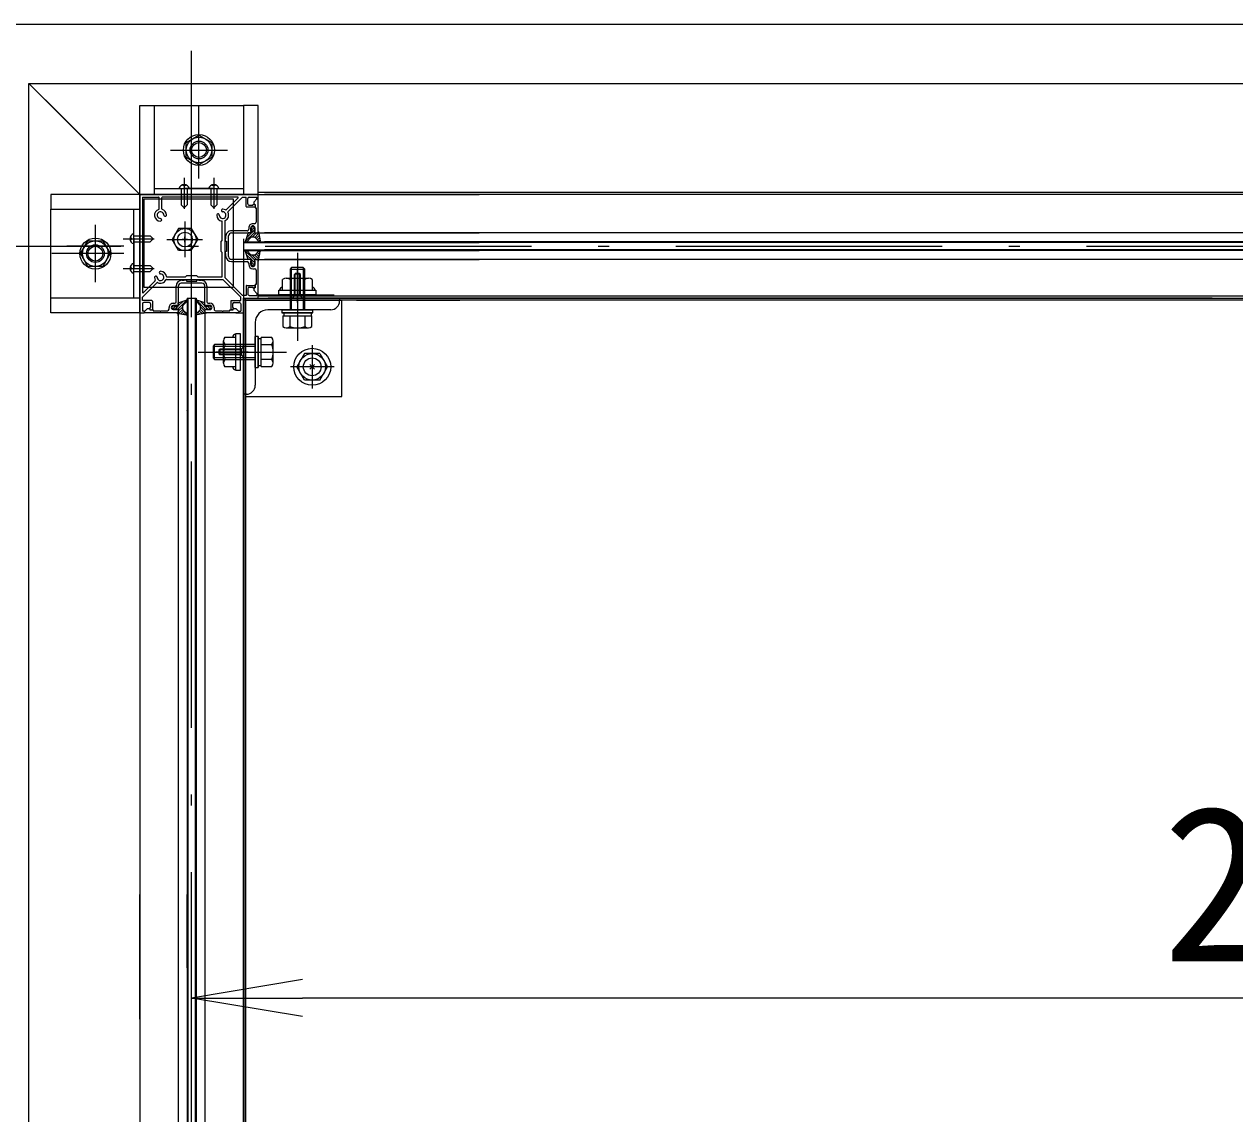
# Model space of a CAD drawing. Header units: millimetres. Extents: x -13466 to 37833, y -11727 to 34084.
# Drawn here: x 6069 to 6887, y 13552 to 14288 of the extents above; entities that cross this region are included whole.
import ezdxf

# ---------------------------------------------------------------- set-up
doc = ezdxf.new("R2010")
doc.units = ezdxf.units.MM
doc.header["$LTSCALE"] = 30
doc.header["$PDSIZE"] = 300
doc.linetypes.add('SXF_一点短鎖線', pattern=[9.25, 6, -1.5, 0.25, -1.5])
for name, color, linetype, lineweight in [('D-BMK', 2, 'SXF_一点短鎖線', 13), ('D-STR-DIM', 7, 'Continuous', 13), ('D-STR-HTXT', 7, 'Continuous', 13), ('D-STR-STR1', 2, 'Continuous', 13)]:
    doc.layers.add(name, color=color, linetype=linetype, lineweight=lineweight)
doc.styles.add('MS ゴシック', font='MS Gothic.ttf')
doc.dimstyles.new('DIM-30-F', dxfattribs={"dimscale": 30, "dimtxt": 3.5, "dimasz": 2.5, "dimexe": 0, "dimexo": 2, "dimgap": 0.8, "dimtad": 1, "dimdec": 0, "dimzin": 0, "dimdsep": 46, "dimtxsty": 'MS ゴシック', "dimblk": 'OPEN', "dimcen": 0.1, "dimaunit": 1, "dimadec": 4, "dimazin": 0, "dimtfac": 1, "dimtdec": 0, "dimtmove": 2, "dimatfit": 3, "dimldrblk": 'OPEN', "dimfxl": 1, "dimtolj": 1, "dimtzin": 0, "dimlwd": -1, "dimlwe": -1, "dimarcsym": 2})

# ---------------------------------------------------------------- blocks, each defined once
blk = doc.blocks.new('_Open')
at = {"color": 0, "linetype": 'ByBlock', "lineweight": -2}
for p, q in [((-1, 0.167), (0, 0)), ((-1, -0.167), (0, 0)), ((0, 0), (-1, 0))]:
    blk.add_line(p, q, dxfattribs=at)
blk = doc.blocks.new('*D14')
at = {"layer": 'D-STR-DIM', "color": 0, "transparency": 16777216}
for p, q in [((6182.31, 13612.01), (6182.31, 13630.01)), ((8157.31, 13630.01), (6257.31, 13630.01)), ((8232.31, 13612.01), (8232.31, 13630.01))]:
    blk.add_line(p, q, dxfattribs=at)
at = {"layer": 'Defpoints', "color": 0, "transparency": 16777216}
for p in [(6182.31, 13630.01), (6182.31, 13552.01), (8232.31, 13552.01)]:
    blk.add_point(p, dxfattribs=at)
at = {"layer": 'D-STR-DIM', "color": 0, "transparency": 16777216, "xscale": 75, "yscale": 75, "zscale": 75, "rotation": 180}
blk.add_blockref('_Open', (6182.31, 13630.01), dxfattribs=at)
at = {"layer": 'D-STR-DIM', "color": 0, "transparency": 16777216, "xscale": 75, "yscale": 75, "zscale": 75}
blk.add_blockref('_Open', (8232.31, 13630.01), dxfattribs=at)
at = {"layer": 'D-STR-DIM', "color": 0, "transparency": 16777216, "insert": (6981.06, 13706.51), "char_height": 105, "width": 40893.876, "attachment_point": 5, "style": 'MS ゴシック'}
blk.add_mtext('\\A1;2050', dxfattribs=at)
blk = doc.blocks.new('*D15')
at = {"layer": 'D-STR-DIM', "color": 0, "transparency": 16777216}
for p, q in [((8232.31, 13612.01), (8232.31, 13630.01)), ((10207.31, 13630.01), (8307.31, 13630.01)), ((10282.31, 13612.01), (10282.31, 13630.01))]:
    blk.add_line(p, q, dxfattribs=at)
at = {"layer": 'Defpoints', "color": 0, "transparency": 16777216}
for p in [(8232.31, 13630.01), (8232.31, 13552.01), (10282.31, 13552.01)]:
    blk.add_point(p, dxfattribs=at)
at = {"layer": 'D-STR-DIM', "color": 0, "transparency": 16777216, "xscale": 75, "yscale": 75, "zscale": 75, "rotation": 180}
blk.add_blockref('_Open', (8232.31, 13630.01), dxfattribs=at)
at = {"layer": 'D-STR-DIM', "color": 0, "transparency": 16777216, "xscale": 75, "yscale": 75, "zscale": 75}
blk.add_blockref('_Open', (10282.31, 13630.01), dxfattribs=at)
at = {"layer": 'D-STR-DIM', "color": 0, "transparency": 16777216, "insert": (9257.31, 13706.51), "char_height": 105, "width": 40893.876, "attachment_point": 5, "style": 'MS ゴシック'}
blk.add_mtext('\\A1;2050', dxfattribs=at)
blk = doc.blocks.new('*D20')
at = {"layer": 'D-STR-DIM', "color": 0, "transparency": 16777216}
for p, q in [((8743.3, 12827.45), (8769.9, 12881.24)), ((8837.13, 12848), (9599.08, 12471.25)), ((9692.9, 12491.8), (9666.31, 12438.01))]:
    blk.add_line(p, q, dxfattribs=at)
at = {"layer": 'Defpoints', "color": 0, "transparency": 16777216}
for p in [(8769.9, 12881.24), (9666.31, 12438.01), (9666.31, 12438.01)]:
    blk.add_point(p, dxfattribs=at)
at = {"layer": 'D-STR-DIM', "color": 0, "transparency": 16777216, "xscale": 75, "yscale": 75, "zscale": 75}
for p, rotation in [((8769.9, 12881.24), 153.6900675261025), ((9666.31, 12438.01), 333.6900675261025)]:
    blk.add_blockref('_Open', p, dxfattribs=dict(at, rotation=rotation))
at = {"layer": 'D-STR-DIM', "color": 0, "transparency": 16777216, "insert": (9252.01, 12728.2), "char_height": 105, "width": 46998.7126, "attachment_point": 5, "rotation": 333.69007, "style": 'MS ゴシック'}
blk.add_mtext('\\A1;R1000', dxfattribs=at)
blk = doc.blocks.new('*D44')
at = {"layer": 'D-STR-DIM', "color": 0, "transparency": 16777216}
for p, q in [((5908.26, 5273.45), (6336.04, 5273.45)), ((6336.04, 4698.45), (6336.04, 5198.45)), ((5908.26, 4623.45), (6336.04, 4623.45))]:
    blk.add_line(p, q, dxfattribs=at)
at = {"layer": 'Defpoints', "color": 0, "transparency": 16777216}
for p in [(5848.26, 5273.45), (6336.04, 5273.45), (5848.26, 4623.45)]:
    blk.add_point(p, dxfattribs=at)
at = {"layer": 'D-STR-DIM', "color": 0, "transparency": 16777216, "xscale": 75, "yscale": 75, "zscale": 75}
for p, rotation in [((6336.04, 5273.45), 90), ((6336.04, 4623.45), 270)]:
    blk.add_blockref('_Open', p, dxfattribs=dict(at, rotation=rotation))
at = {"layer": 'D-STR-DIM', "color": 0, "transparency": 16777216, "insert": (6259.54, 4948.45), "char_height": 105, "width": 22788, "attachment_point": 5, "rotation": 90, "style": 'MS ゴシック'}
blk.add_mtext('\\A1;65', dxfattribs=at)

msp = doc.modelspace()

# ---------------------------------------------------------------- linework, layer by layer
at = {"layer": 'D-BMK', "linetype": 'SXF_一点短鎖線', "lineweight": 9}
msp.add_line((6182.306, 10482.586), (6182.306, 14994.638), dxfattribs=at)
at = {"layer": 'D-BMK', "linetype": 'SXF_一点短鎖線'}
msp.add_line((5399.481, 14138.012), (10988.159, 14138.012), dxfattribs=at)
at = {"layer": 'D-STR-HTXT', "linetype": 'Continuous'}
msp.add_lwpolyline([(6032.306, 14288.012), (10432.306, 14288.012), (10432.306, 11488.012), (6032.306, 11488.012), (6032.306, 14288.012)], dxfattribs=at)
at = {"layer": 'D-STR-STR1', "linetype": 'Continuous'}
for p, q in [((6072.306, 14248.013), (6147.394, 14172.925)), ((6072.308, 11528.012), (6072.307, 14248.012)), ((6072.307, 14248.012), (10392.307, 14248.012)), ((6083.506, 14236.812), (6147.306, 14173.013)), ((6182.306, 14183.674), (6182.306, 14222.351)), ((6227.007, 14174.511), (10262.306, 14174.511)), ((6147.306, 14172.713), (6147.307, 14093.312)), ((6227.006, 14173.013), (6147.606, 14173.012)), ((6149.106, 14171.213), (6149.107, 14106.81)), ((6149.106, 14171.213), (6160.006, 14171.213)), ((6150.307, 14110.013), (6150.306, 14170.013)), ((6150.306, 14170.013), (6210.306, 14170.013)), ((6160.306, 14163.164), (6160.306, 14170.912)), ((6162.306, 14173.013), (6202.306, 14173.013)), ((6162.306, 14163.164), (6162.306, 14170.913)), ((6213.509, 14171.213), (6162.606, 14171.213)), ((6205.627, 14162.606), (6213.721, 14170.701)), ((6206.899, 14161.333), (6216.779, 14171.213)), ((6210.306, 14170.013), (6210.307, 14110.013)), ((6216.779, 14171.213), (6219.106, 14171.213)), ((6219.106, 14164.813), (6219.106, 14171.213)), ((6220.306, 14166.713), (6220.306, 14170.213)), ((6221.306, 14171.213), (6226.306, 14171.213)), ((6223.706, 14166.213), (6224.906, 14166.213)), ((6223.706, 14166.213), (6223.706, 14165.713)), ((6226.506, 14169.913), (6224.406, 14167.813)), ((6224.406, 14167.813), (6224.406, 14166.213)), ((6224.406, 14166.213), (6225.306, 14166.213)), ((6225.206, 14165.913), (6225.206, 14164.813)), ((6225.306, 14166.213), (6225.306, 14163.913)), ((6226.306, 14170.013), (6226.306, 14171.213)), ((6226.306, 14170.013), (6227.306, 14170.013)), ((6227.306, 14169.913), (6226.506, 14169.913)), ((6227.006, 14173.013), (6376.499, 14173.013)), ((6227.306, 14170.013), (6227.306, 14172.713)), ((6227.306, 14147.813), (6227.306, 14169.913)), ((6959.342, 14173.012), (6231.578, 14173.012)), ((6363.618, 14173.013), (6363.62, 14173.013)), ((6363.618, 14173.013), (6363.62, 14173.013)), ((6370.485, 14173.013), (6370.493, 14173.013)), ((6147.307, 14118.012), (6147.306, 14158.012)), ((6200.391, 14159.794), (6200.391, 14159.794)), ((6202.525, 14161.929), (6202.525, 14161.929)), ((6219.406, 14164.513), (6224.906, 14164.513)), ((6221.306, 14165.713), (6223.706, 14165.713)), ((6225.306, 14163.913), (6225.906, 14163.913)), ((6225.906, 14163.913), (6225.906, 14159.471)), ((6225.906, 14158.555), (6225.906, 14154.213)), ((6173.482, 14150.003), (6169.157, 14142.513)), ((6182.131, 14150.003), (6173.482, 14150.003)), ((6177.806, 14154.794), (6177.807, 14130.603)), ((6182.131, 14150.003), (6186.456, 14142.513)), ((6203.006, 14142.213), (6203.006, 14154.704)), ((6204.806, 14155.053), (6204.807, 14116.786)), ((6220.906, 14150.413), (6220.906, 14149.413)), ((6222.306, 14148.013), (6222.306, 14150.413)), ((6222.451, 14149.192), (6222.992, 14150.812)), ((6222.992, 14149.696), (6222.451, 14149.192)), ((6224.75, 14150.821), (6222.992, 14149.063)), ((6222.992, 14149.696), (6222.992, 14147.013)), ((6224.906, 14153.213), (6223.706, 14153.213)), ((6224.756, 14147.013), (6224.756, 14150.812)), ((6225.106, 14150.413), (6225.106, 14148.013)), ((6147.306, 14143.012), (6147.306, 11633.013)), ((6165.525, 14142.513), (6189.716, 14142.513)), ((6173.482, 14135.022), (6169.157, 14142.513)), ((6179.574, 14142.513), (6176.039, 14142.513)), ((6177.806, 14140.745), (6177.806, 14144.28)), ((6182.131, 14135.022), (6186.456, 14142.513)), ((6203.006, 14142.213), (6202.306, 14141.513)), ((6202.306, 14134.513), (6202.306, 14141.513)), ((6205.306, 14143.013), (6205.006, 14143.013)), ((6205.006, 14143.013), (6205.006, 14141.513)), ((6205.006, 14141.513), (6205.906, 14141.513)), ((6205.306, 14144.413), (6205.306, 14143.013)), ((6205.906, 14141.513), (6205.906, 14134.513)), ((6207.306, 14138.471), (6207.306, 14145.013)), ((6219.906, 14148.413), (6209.306, 14148.413)), ((6209.306, 14147.013), (6221.706, 14147.013)), ((6217.306, 14143.012), (6217.306, 11633.013)), ((6220.511, 14147.013), (6218.77, 14141.668)), ((6224.756, 14147.292), (6218.784, 14141.32)), ((6222.709, 14147.013), (6219.449, 14143.752)), ((6219.557, 14141.013), (6222.286, 14143.859)), ((6220.942, 14147.013), (6220.302, 14146.374)), ((6222.992, 14147.013), (6220.511, 14147.013)), ((6222.506, 14148.013), (6222.306, 14148.013)), ((6222.506, 14147.813), (6222.506, 14148.013)), ((6224.866, 14144.013), (6222.647, 14144.013)), ((6224.756, 14149.06), (6222.992, 14147.295)), ((6226.245, 14147.013), (6223.245, 14144.013)), ((6224.756, 14147.013), (6227.306, 14147.013)), ((6225.106, 14148.013), (6224.906, 14148.013)), ((6224.906, 14148.013), (6224.906, 14147.813)), ((6227.306, 14146.306), (6224.996, 14143.996)), ((6227.957, 14141.013), (6225.227, 14143.859)), ((6225.706, 14147.013), (6226.506, 14147.013)), ((6227.306, 14144.539), (6225.912, 14143.144)), ((6226.506, 14147.013), (6376.499, 14147.013)), ((6227.306, 14142.771), (6226.778, 14142.242)), ((6227.306, 14148.013), (6227.306, 14147.013)), ((6227.417, 14148.013), (6227.306, 14148.013)), ((6227.806, 14146.806), (6227.306, 14146.306)), ((6228.08, 14145.313), (6227.306, 14144.539)), ((6228.355, 14143.82), (6227.306, 14142.771)), ((6227.614, 14147.849), (6228.752, 14141.663)), ((6228.63, 14142.327), (6227.643, 14141.34)), ((6937.03, 14147.012), (6231.578, 14147.012)), ((6136.645, 14138.012), (6097.968, 14138.012)), ((6182.131, 14135.022), (6173.482, 14135.022)), ((6203.006, 14133.813), (6202.306, 14134.513)), ((6203.007, 14117.313), (6203.006, 14133.813)), ((6205.906, 14134.513), (6205.006, 14134.513)), ((6205.006, 14134.513), (6205.006, 14133.013)), ((6207.306, 14131.013), (6207.306, 14137.554)), ((6217.307, 14141.013), (6376.499, 14141.013)), ((6217.307, 14141.013), (6217.307, 14135.013)), ((6217.307, 14140.513), (6376.499, 14140.513)), ((6217.307, 14135.513), (6376.499, 14135.513)), ((6217.307, 14135.013), (6376.499, 14135.013)), ((6969.806, 14135.012), (6217.307, 14135.012)), ((6969.806, 14135.012), (6217.307, 14135.012)), ((6220.511, 14129.013), (6218.77, 14134.358)), ((6224.757, 14128.734), (6218.784, 14134.706)), ((6219.245, 14141.013), (6219.557, 14141.013)), ((6219.245, 14135.013), (6219.557, 14135.013)), ((6219.557, 14135.013), (6222.286, 14132.167)), ((6227.957, 14135.013), (6225.227, 14132.167)), ((6227.307, 14133.255), (6226.778, 14133.784)), ((6228.355, 14132.206), (6227.307, 14133.255)), ((6227.614, 14128.177), (6228.752, 14134.363)), ((6228.63, 14133.699), (6227.643, 14134.686)), ((6228.275, 14141.013), (6227.957, 14141.013)), ((6228.275, 14135.013), (6227.957, 14135.013)), ((6939.469, 14141.012), (6231.578, 14141.012)), ((6939.469, 14140.512), (6231.578, 14140.512)), ((6939.469, 14135.512), (6231.578, 14135.512)), ((6598.715, 14135.012), (6231.578, 14135.012)), ((6205.006, 14133.013), (6205.306, 14133.013)), ((6205.306, 14133.013), (6205.306, 14131.613)), ((6221.706, 14129.013), (6209.306, 14129.013)), ((6209.306, 14127.613), (6219.907, 14127.613)), ((6222.71, 14129.013), (6219.449, 14132.274)), ((6220.942, 14129.013), (6220.303, 14129.652)), ((6222.992, 14129.013), (6220.511, 14129.013)), ((6220.907, 14126.613), (6220.907, 14125.613)), ((6222.307, 14125.613), (6222.307, 14128.013)), ((6222.307, 14128.013), (6222.507, 14128.013)), ((6222.992, 14126.329), (6222.451, 14126.834)), ((6222.451, 14126.834), (6222.992, 14125.213)), ((6222.507, 14128.013), (6222.507, 14128.213)), ((6224.866, 14132.013), (6222.647, 14132.013)), ((6222.992, 14126.329), (6222.992, 14129.013)), ((6224.757, 14126.966), (6222.992, 14128.731)), ((6224.75, 14125.205), (6222.992, 14126.963)), ((6226.245, 14129.013), (6223.245, 14132.013)), ((6224.757, 14129.013), (6224.757, 14125.213)), ((6224.757, 14129.013), (6227.307, 14129.013)), ((6224.907, 14128.213), (6224.907, 14128.013)), ((6224.907, 14128.013), (6225.107, 14128.013)), ((6227.307, 14129.719), (6224.996, 14132.03)), ((6225.107, 14128.013), (6225.107, 14125.613)), ((6226.506, 14129.013), (6225.706, 14129.013)), ((6227.307, 14131.487), (6225.912, 14132.881)), ((6226.507, 14129.013), (6376.499, 14129.013)), ((6228.08, 14130.713), (6227.307, 14131.487)), ((6227.806, 14129.22), (6227.307, 14129.719)), ((6227.307, 14128.013), (6227.307, 14129.013)), ((6227.307, 14106.113), (6227.306, 14128.213)), ((6227.417, 14128.013), (6227.307, 14128.013)), ((6935.212, 14129.012), (6231.578, 14129.012)), ((6165.615, 14117.313), (6178.107, 14117.313)), ((6178.807, 14118.013), (6178.107, 14117.313)), ((6185.807, 14118.013), (6178.807, 14118.013)), ((6185.807, 14118.013), (6186.507, 14117.313)), ((6186.507, 14117.313), (6203.007, 14117.313)), ((6204.807, 14116.786), (6216.779, 14104.813)), ((6223.707, 14122.813), (6224.907, 14122.813)), ((6225.907, 14121.813), (6225.907, 14117.471)), ((6158.986, 14113.42), (6149.107, 14103.54)), ((6157.714, 14114.692), (6149.619, 14106.598)), ((6210.307, 14110.013), (6150.307, 14110.013)), ((6165.267, 14115.513), (6203.534, 14115.513)), ((6171.907, 14100.413), (6171.907, 14111.013)), ((6173.307, 14111.013), (6173.307, 14098.613)), ((6181.848, 14113.013), (6175.307, 14113.013)), ((6175.907, 14115.013), (6177.307, 14115.013)), ((6177.307, 14115.013), (6177.307, 14115.313)), ((6177.307, 14115.313), (6178.807, 14115.313)), ((6178.807, 14115.313), (6178.807, 14114.413)), ((6178.807, 14114.413), (6185.807, 14114.413)), ((6189.307, 14113.013), (6182.765, 14113.013)), ((6185.807, 14114.413), (6185.807, 14115.313)), ((6185.807, 14115.313), (6187.307, 14115.313)), ((6187.307, 14115.313), (6187.307, 14115.013)), ((6187.307, 14115.013), (6188.707, 14115.013)), ((6191.307, 14098.613), (6191.307, 14111.013)), ((6192.707, 14111.013), (6192.707, 14100.413)), ((6203.534, 14115.513), (6215.507, 14103.54)), ((6219.107, 14111.213), (6219.107, 14104.813)), ((6219.407, 14111.513), (6224.907, 14111.513)), ((6220.307, 14109.313), (6220.307, 14105.813)), ((6221.307, 14110.313), (6223.707, 14110.313)), ((6223.707, 14109.813), (6223.707, 14110.313)), ((6223.707, 14109.813), (6224.907, 14109.813)), ((6225.307, 14109.813), (6224.407, 14109.813)), ((6224.407, 14109.813), (6224.407, 14108.213)), ((6225.207, 14110.113), (6225.207, 14111.213)), ((6225.907, 14112.113), (6225.307, 14112.113)), ((6225.307, 14112.113), (6225.307, 14109.813)), ((6225.907, 14116.555), (6225.907, 14112.113)), ((6147.307, 14103.012), (6147.307, 14093.012)), ((6149.107, 14101.213), (6149.107, 14103.54)), ((6149.107, 14101.213), (6149.107, 14103.54)), ((6155.507, 14101.213), (6149.107, 14101.213)), ((6155.807, 14100.913), (6155.807, 14095.413)), ((6173.027, 14095.563), (6179, 14101.535)), ((6173.307, 14099.808), (6178.652, 14101.549)), ((6173.307, 14097.61), (6176.567, 14100.87)), ((6179.307, 14100.763), (6176.461, 14098.033)), ((6179.307, 14103.013), (6185.307, 14103.013)), ((6179.307, 14103.013), (6179.307, 13660.512)), ((6179.307, 14101.074), (6179.307, 14100.763)), ((6179.807, 14103.013), (6179.807, 13660.512)), ((6184.806, 14103.013), (6184.806, 13383.027)), ((6185.306, 14103.013), (6185.306, 13383.027)), ((6185.306, 14101.074), (6185.306, 14100.763)), ((6185.307, 14101.074), (6185.307, 14100.763)), ((6185.307, 14100.763), (6188.153, 14098.033)), ((6191.586, 14095.563), (6185.613, 14101.535)), ((6191.307, 14099.808), (6185.961, 14101.549)), ((6191.307, 14097.61), (6188.046, 14100.871)), ((6208.807, 14100.913), (6208.807, 14095.413)), ((6209.107, 14101.213), (6215.507, 14101.213)), ((6215.507, 14101.213), (6215.507, 14103.54)), ((6219.107, 14104.813), (6216.779, 14104.813)), ((6217.307, 14103.013), (6376.499, 14103.013)), ((6217.307, 14103.013), (6227.007, 14103.013)), ((6217.307, 14103.013), (6217.307, 14093.313)), ((6218.807, 14101.513), (6217.307, 14101.513)), ((6376.499, 14101.513), (6218.807, 14101.513)), ((6218.807, 14036.513), (6218.807, 14101.513)), ((6218.807, 14101.513), (6283.807, 14101.513)), ((6268.807, 14101.513), (6218.807, 14101.513)), ((6218.807, 14101.513), (6218.807, 14051.513)), ((6221.307, 14104.813), (6226.307, 14104.813)), ((6224.407, 14108.213), (6226.507, 14106.113)), ((6226.307, 14106.013), (6226.307, 14104.813)), ((6226.307, 14106.013), (6227.307, 14106.013)), ((6226.507, 14106.113), (6227.307, 14106.113)), ((6227.007, 14104.511), (10237.306, 14104.511)), ((6227.007, 14103.013), (6376.499, 14103.013)), ((6227.307, 14103.313), (6227.307, 14106.013)), ((6227.307, 14105.213), (6278.66, 14105.213)), ((6871.805, 14103.012), (6234.052, 14103.012)), ((6234.052, 14103.012), (6920.816, 14103.012)), ((6963.573, 14101.512), (6234.052, 14101.512)), ((6241.307, 14105.213), (6266.307, 14105.213)), ((6250.307, 14103.013), (6257.307, 14103.013)), ((6283.808, 14103.011), (10245.806, 14102.996)), ((6293.807, 14101.513), (6363.62, 14101.513)), ((6293.807, 14101.513), (6363.62, 14101.513)), ((6293.807, 14101.513), (6328.713, 14101.513)), ((6363.599, 14103.013), (6363.62, 14103.013)), ((6363.609, 14103.013), (6363.62, 14103.013)), ((6147.307, 14093.312), (6147.307, 13660.512)), ((6147.607, 14093.012), (6150.307, 14093.012)), ((6149.107, 14099.012), (6149.107, 14094.012)), ((6150.307, 14094.012), (6149.107, 14094.012)), ((6153.607, 14100.013), (6150.107, 14100.012)), ((6150.307, 14094.012), (6150.307, 14093.012)), ((6150.407, 14093.813), (6152.507, 14095.913)), ((6150.407, 14093.012), (6150.407, 14093.813)), ((6172.507, 14093.013), (6150.407, 14093.012)), ((6152.507, 14095.913), (6154.107, 14095.913)), ((6154.107, 14096.613), (6154.107, 14095.413)), ((6154.107, 14096.613), (6154.607, 14096.613)), ((6154.107, 14095.913), (6154.107, 14095.013)), ((6154.107, 14095.013), (6156.407, 14095.013)), ((6154.407, 14095.113), (6155.507, 14095.113)), ((6154.607, 14099.013), (6154.607, 14096.613)), ((6156.407, 14095.013), (6156.407, 14094.413)), ((6156.407, 14094.413), (6160.848, 14094.413)), ((6161.765, 14094.413), (6166.107, 14094.413)), ((6167.107, 14095.413), (6167.107, 14096.613)), ((6169.499, 14095.569), (6171.257, 14097.327)), ((6171.128, 14097.868), (6169.507, 14097.327)), ((6173.307, 14095.563), (6169.507, 14095.563)), ((6169.907, 14099.413), (6170.907, 14099.413)), ((6172.307, 14098.013), (6169.907, 14098.013)), ((6169.907, 14095.213), (6172.307, 14095.213)), ((6170.623, 14097.327), (6171.128, 14097.868)), ((6170.623, 14097.327), (6173.307, 14097.327)), ((6171.26, 14095.563), (6173.024, 14097.327)), ((6172.307, 14097.813), (6172.307, 14098.013)), ((6172.507, 14097.813), (6172.307, 14097.813)), ((6172.307, 14095.213), (6172.307, 14095.413)), ((6172.307, 14095.413), (6172.507, 14095.413)), ((6172.307, 14093.013), (6173.307, 14093.013)), ((6172.307, 14092.902), (6172.307, 14093.013)), ((6172.47, 14092.706), (6178.657, 14091.567)), ((6173.306, 14093.013), (6173.306, 14090.463)), ((6173.307, 14099.377), (6173.946, 14100.017)), ((6173.307, 14097.327), (6173.307, 14099.808)), ((6173.307, 14094.074), (6176.307, 14097.074)), ((6173.307, 14095.563), (6173.307, 14093.013)), ((6173.307, 14094.613), (6173.307, 14093.813)), ((6173.514, 14092.513), (6174.013, 14093.013)), ((6174.013, 14093.013), (6176.324, 14095.323)), ((6175.007, 14092.239), (6175.781, 14093.013)), ((6175.781, 14093.013), (6177.175, 14094.407)), ((6176.307, 14095.453), (6176.307, 14097.672)), ((6179.307, 14092.363), (6176.461, 14095.092)), ((6176.5, 14091.964), (6177.548, 14093.013)), ((6177.548, 14093.013), (6178.077, 14093.542)), ((6177.993, 14091.689), (6178.98, 14092.676)), ((6179.307, 14092.044), (6179.307, 14092.363)), ((6185.307, 14092.363), (6188.153, 14095.092)), ((6185.307, 14092.044), (6185.307, 14092.363)), ((6186.62, 14091.689), (6185.634, 14092.676)), ((6192.143, 14092.706), (6185.957, 14091.567)), ((6187.065, 14093.013), (6186.536, 14093.542)), ((6188.113, 14091.964), (6187.065, 14093.013)), ((6188.833, 14093.013), (6187.438, 14094.407)), ((6190.6, 14093.013), (6188.29, 14095.323)), ((6188.307, 14095.453), (6188.307, 14097.672)), ((6191.307, 14094.074), (6188.307, 14097.074)), ((6189.606, 14092.239), (6188.833, 14093.013)), ((6191.099, 14092.514), (6190.6, 14093.013)), ((6191.307, 14099.377), (6190.667, 14100.017)), ((6191.306, 14093.013), (6191.306, 14090.463)), ((6191.307, 14097.327), (6191.307, 14099.808)), ((6193.99, 14097.327), (6191.307, 14097.327)), ((6191.307, 14095.563), (6195.106, 14095.563)), ((6191.307, 14095.563), (6191.307, 14093.013)), ((6191.307, 14093.813), (6191.307, 14094.613)), ((6192.307, 14093.013), (6191.307, 14093.013)), ((6193.354, 14095.563), (6191.589, 14097.327)), ((6192.307, 14097.813), (6192.107, 14097.813)), ((6192.107, 14095.413), (6192.307, 14095.413)), ((6214.207, 14093.013), (6192.107, 14093.013)), ((6194.707, 14098.013), (6192.307, 14098.013)), ((6192.307, 14098.013), (6192.307, 14097.813)), ((6192.307, 14095.413), (6192.307, 14095.213)), ((6192.307, 14095.213), (6194.707, 14095.213)), ((6195.115, 14095.569), (6193.357, 14097.327)), ((6193.99, 14097.327), (6193.485, 14097.868)), ((6193.485, 14097.868), (6195.106, 14097.327)), ((6193.707, 14099.413), (6194.707, 14099.413)), ((6197.507, 14096.613), (6197.507, 14095.413)), ((6198.507, 14094.413), (6202.848, 14094.413)), ((6203.765, 14094.413), (6208.207, 14094.413)), ((6208.207, 14094.413), (6208.207, 14095.013)), ((6208.207, 14095.013), (6210.507, 14095.013)), ((6210.207, 14095.113), (6209.107, 14095.113)), ((6210.007, 14099.013), (6210.007, 14096.613)), ((6210.507, 14096.613), (6210.007, 14096.613)), ((6210.507, 14096.613), (6210.507, 14095.413)), ((6210.507, 14095.013), (6210.507, 14095.913)), ((6210.507, 14095.913), (6212.107, 14095.913)), ((6211.007, 14100.013), (6214.507, 14100.013)), ((6212.107, 14095.913), (6214.207, 14093.813)), ((6212.107, 14093.013), (6215.107, 14093.013)), ((6214.207, 14093.813), (6214.207, 14093.013)), ((6214.307, 14094.013), (6215.507, 14094.013)), ((6214.307, 14094.013), (6214.307, 14093.013)), ((6214.307, 14093.013), (6217.007, 14093.013)), ((6215.507, 14099.013), (6215.507, 14094.013)), ((6173.306, 14091.263), (6173.306, 14092.063)), ((6173.306, 14091.263), (6173.306, 14092.063)), ((6173.306, 14091.263), (6173.306, 13383.027)), ((6191.306, 14092.063), (6191.306, 14091.263)), ((6191.306, 14092.063), (6191.306, 14091.263)), ((6191.306, 14091.263), (6191.306, 13383.027)), ((6218.808, 11689.512), (6218.808, 14088.011)), ((6217.307, 14063.013), (6217.307, 14070.013)), ((6179.306, 14037.751), (6179.306, 13383.027)), ((6179.306, 14035.812), (6179.306, 14035.501)), ((6179.806, 14037.751), (6179.806, 13383.027)), ((6217.306, 13361.454), (6217.306, 14038.012)), ((6218.807, 14036.698), (6218.807, 13374.378)), ((6218.807, 14036.698), (6218.807, 13374.378)), ((6179.306, 14026.782), (6179.306, 14027.101)), ((6218.807, 14026.513), (6218.807, 13991.606)), ((6147.306, 13660.212), (6147.306, 13699.983)), ((6179.306, 13650.512), (6179.306, 13699.983)), ((6179.806, 13650.512), (6179.806, 13699.983)), ((6217.306, 13705.231), (6217.306, 13705.245)), ((6217.306, 13692.537), (6217.306, 13692.561)), ((6217.306, 13692.537), (6217.306, 13692.561)), ((6147.306, 13681.422), (6147.306, 13681.381)), ((6147.306, 13660.212), (6147.306, 13661.023)), ((6147.306, 13615.812), (6147.306, 13660.212)), ((6179.306, 13661.481), (6179.306, 13661.162)), ((6147.306, 13618.012), (6147.306, 13658.012)), ((6179.306, 13652.451), (6179.306, 13652.762)), ((6147.306, 13615.812), (6147.306, 13383.027)), ((6147.306, 13594.602), (6147.306, 13594.643))]:
    msp.add_line(p, q, dxfattribs=at)
at = {"layer": 'D-STR-STR1', "linetype": 'Continuous', "lineweight": 9}
for p, q in [((6147.306, 14173.012), (6147.306, 14233.012)), ((6147.306, 14233.012), (6157.306, 14233.012)), ((6157.306, 14173.012), (6157.306, 14233.012)), ((6157.306, 14233.012), (6217.306, 14233.012)), ((6187.306, 14183.674), (6187.306, 14232.351)), ((6217.306, 14233.012), (6217.306, 14173.012)), ((6227.306, 14233.012), (6217.306, 14233.012)), ((6227.306, 14173.012), (6227.306, 14233.012)), ((6178.646, 14208.012), (6187.306, 14213.012)), ((6178.646, 14198.012), (6178.646, 14208.012)), ((6187.306, 14213.012), (6195.966, 14208.012)), ((6195.966, 14208.012), (6195.966, 14198.012)), ((6167.968, 14203.012), (6206.645, 14203.012)), ((6171.334, 14203.012), (6202.363, 14203.012)), ((6187.306, 14193.012), (6178.646, 14198.012)), ((6195.966, 14198.012), (6187.306, 14193.012)), ((6177.306, 14184.121), (6177.306, 14163.333)), ((6197.306, 14184.121), (6197.306, 14163.333)), ((6157.306, 14177.012), (6217.306, 14177.012)), ((6173.806, 14177.012), (6180.806, 14177.012)), ((6174.306, 14177.012), (6180.306, 14177.012)), ((6175.306, 14177.012), (6175.306, 14166.012)), ((6197.806, 14177.012), (6176.806, 14177.012)), ((6179.306, 14177.012), (6179.306, 14166.012)), ((6193.806, 14177.012), (6200.806, 14177.012)), ((6194.306, 14177.012), (6200.306, 14177.012)), ((6195.306, 14177.012), (6195.306, 14166.012)), ((6199.306, 14177.012), (6199.306, 14166.012)), ((6147.306, 14173.012), (6087.306, 14173.012)), ((6087.306, 14173.012), (6087.306, 14163.012)), ((6157.306, 14173.012), (6147.306, 14173.012)), ((6147.306, 14093.312), (6147.306, 14172.712)), ((6147.606, 14173.012), (6227.006, 14173.012)), ((6217.306, 14173.012), (6157.306, 14173.012)), ((6177.306, 14164.012), (6175.306, 14166.012)), ((6177.306, 14164.012), (6179.306, 14166.012)), ((6197.306, 14164.012), (6195.306, 14166.012)), ((6197.306, 14164.012), (6199.306, 14166.012)), ((6217.306, 14173.012), (6227.306, 14173.012)), ((6087.306, 14163.012), (6147.306, 14163.012)), ((6087.306, 14103.012), (6087.306, 14163.012)), ((6143.306, 14103.012), (6143.306, 14163.012)), ((6147.306, 14158.012), (6147.306, 14118.012)), ((6117.306, 14113.674), (6117.306, 14152.351)), ((6107.306, 14133.012), (6112.306, 14141.673)), ((6112.306, 14141.673), (6122.306, 14141.673)), ((6117.306, 14117.041), (6117.306, 14148.07)), ((6122.306, 14141.673), (6127.306, 14133.012)), ((6136.198, 14143.012), (6156.985, 14143.012)), ((6143.306, 14139.512), (6143.306, 14146.512)), ((6143.306, 14140.012), (6143.306, 14146.012)), ((6143.306, 14145.012), (6154.306, 14145.012)), ((6143.306, 14143.512), (6143.306, 14122.512)), ((6156.306, 14143.012), (6154.306, 14145.012)), ((6156.306, 14143.012), (6154.306, 14141.012)), ((6136.645, 14138.012), (6097.968, 14138.012)), ((6143.306, 14141.012), (6154.306, 14141.012)), ((6253.807, 14133.512), (6253.807, 14073.987)), ((6136.645, 14133.012), (6087.968, 14133.012)), ((6112.306, 14124.352), (6107.306, 14133.012)), ((6127.306, 14133.012), (6122.306, 14124.352)), ((6143.306, 14119.512), (6143.306, 14126.512)), ((6143.306, 14120.012), (6143.306, 14126.012)), ((6143.306, 14125.012), (6154.306, 14125.012)), ((6156.306, 14123.012), (6154.306, 14125.012)), ((6122.306, 14124.352), (6112.306, 14124.352)), ((6136.198, 14123.012), (6156.985, 14123.012)), ((6143.306, 14121.012), (6154.306, 14121.012)), ((6156.306, 14123.012), (6154.306, 14121.012)), ((6249.807, 14123.512), (6248.807, 14122.512)), ((6248.807, 14122.512), (6258.807, 14122.512)), ((6248.807, 14122.512), (6248.807, 14095.012)), ((6257.807, 14123.512), (6249.807, 14123.512)), ((6249.807, 14095.012), (6249.807, 14123.512)), ((6252.307, 14119.41), (6251.807, 14118.91)), ((6255.807, 14119.012), (6251.807, 14119.012)), ((6251.807, 14104.512), (6251.807, 14118.91)), ((6252.307, 14104.512), (6252.307, 14119.512)), ((6255.307, 14119.512), (6252.307, 14119.512)), ((6253.807, 14099.867), (6253.807, 14121.714)), ((6255.307, 14104.512), (6255.307, 14119.512)), ((6255.807, 14118.91), (6255.307, 14119.41)), ((6255.807, 14104.512), (6255.807, 14118.91)), ((6257.807, 14123.512), (6257.807, 14095.012)), ((6258.807, 14122.512), (6257.807, 14123.512)), ((6258.807, 14095.012), (6258.807, 14122.512)), ((6243.807, 14108.212), (6243.807, 14115.48)), ((6246.307, 14116.337), (6261.307, 14116.337)), ((6248.807, 14115.48), (6248.807, 14108.212)), ((6258.807, 14108.212), (6258.807, 14115.48)), ((6263.807, 14115.48), (6263.807, 14108.212)), ((6147.306, 14103.012), (6087.306, 14103.012)), ((6087.306, 14093.012), (6087.306, 14103.012)), ((6217.307, 14103.012), (6227.007, 14103.012)), ((6217.307, 14103.012), (6217.307, 14093.312)), ((6217.307, 14103.012), (6282.307, 14103.012)), ((6217.307, 14038.012), (6217.307, 14103.012)), ((6218.807, 14101.512), (6218.807, 14103.012)), ((6283.807, 14101.512), (6218.807, 14101.512)), ((6218.807, 14101.512), (6218.807, 14036.512)), ((6218.807, 14051.512), (6218.807, 14101.512)), ((6218.807, 14101.512), (6268.807, 14101.512)), ((6241.307, 14105.212), (6241.307, 14108.212)), ((6241.307, 14108.212), (6266.307, 14108.212)), ((6266.307, 14105.212), (6241.307, 14105.212)), ((6243.807, 14108.212), (6263.807, 14108.212)), ((6250.307, 14103.012), (6251.807, 14104.512)), ((6257.307, 14103.012), (6250.307, 14103.012)), ((6255.807, 14104.512), (6251.807, 14104.512)), ((6257.307, 14103.012), (6255.807, 14104.512)), ((6266.307, 14108.212), (6266.307, 14105.212)), ((6282.307, 14103.012), (6282.307, 14101.012)), ((6283.807, 14036.512), (6283.807, 14101.512)), ((6147.306, 14093.012), (6087.306, 14093.012)), ((6276.307, 14095.012), (6233.807, 14095.012)), ((6243.307, 14095.012), (6264.307, 14095.012)), ((6243.307, 14095.012), (6243.307, 14093.012)), ((6243.307, 14093.012), (6264.307, 14093.012)), ((6264.307, 14093.012), (6243.307, 14093.012)), ((6244.007, 14093.012), (6263.607, 14093.012)), ((6244.607, 14093.012), (6263.007, 14093.012)), ((6244.607, 14093.012), (6244.607, 14091.012)), ((6263.007, 14093.012), (6263.007, 14091.012)), ((6264.307, 14093.012), (6264.307, 14095.012)), ((6225.307, 14086.512), (6225.307, 14044.012)), ((6244.007, 14091.012), (6263.607, 14091.012)), ((6244.007, 14091.012), (6244.007, 14083.745)), ((6248.807, 14083.745), (6248.807, 14091.012)), ((6258.807, 14091.012), (6258.807, 14083.745)), ((6263.607, 14083.745), (6263.607, 14091.012)), ((6204.839, 14076.512), (6212.107, 14076.512)), ((6212.107, 14079.012), (6215.107, 14079.012)), ((6212.107, 14054.012), (6212.107, 14079.012)), ((6212.107, 14056.512), (6212.107, 14076.512)), ((6215.107, 14079.012), (6215.107, 14054.012)), ((6227.307, 14077.012), (6225.307, 14077.012)), ((6225.307, 14056.012), (6225.307, 14077.012)), ((6227.307, 14056.012), (6227.307, 14077.012)), ((6227.307, 14077.012), (6227.307, 14056.012)), ((6227.307, 14056.712), (6227.307, 14076.312)), ((6236.574, 14076.312), (6229.307, 14076.312)), ((6229.307, 14056.712), (6229.307, 14076.312)), ((6246.307, 14082.887), (6261.307, 14082.887)), ((6197.807, 14071.512), (6196.807, 14070.512)), ((6196.807, 14070.512), (6196.807, 14062.512)), ((6196.807, 14070.512), (6225.307, 14070.512)), ((6197.807, 14061.512), (6197.807, 14071.512)), ((6225.307, 14071.512), (6197.807, 14071.512)), ((6215.807, 14068.012), (6200.807, 14068.012)), ((6200.807, 14068.012), (6200.807, 14065.012)), ((6201.409, 14068.512), (6200.909, 14068.012)), ((6201.307, 14068.512), (6201.307, 14064.512)), ((6215.807, 14068.512), (6201.409, 14068.512)), ((6203.982, 14059.012), (6203.982, 14074.012)), ((6212.107, 14071.512), (6204.839, 14071.512)), ((6217.307, 14070.012), (6215.807, 14068.512)), ((6215.807, 14068.512), (6215.807, 14064.512)), ((6217.307, 14070.012), (6217.307, 14063.012)), ((6227.307, 14075.712), (6229.307, 14075.712)), ((6227.307, 14057.312), (6227.307, 14075.712)), ((6229.307, 14071.512), (6236.574, 14071.512)), ((6237.432, 14059.012), (6237.432, 14074.012)), ((6263.807, 14071.25), (6263.807, 14041.775)), ((6186.807, 14066.512), (6246.332, 14066.512)), ((6196.807, 14062.512), (6197.807, 14061.512)), ((6225.307, 14062.512), (6196.807, 14062.512)), ((6197.807, 14061.512), (6225.307, 14061.512)), ((6220.452, 14066.512), (6198.605, 14066.512)), ((6215.807, 14065.012), (6200.807, 14065.012)), ((6200.909, 14065.012), (6201.409, 14064.512)), ((6215.807, 14064.512), (6201.409, 14064.512)), ((6204.839, 14061.512), (6212.107, 14061.512)), ((6217.307, 14063.012), (6215.807, 14064.512)), ((6236.574, 14061.512), (6229.307, 14061.512)), ((6258.617, 14065.501), (6253.427, 14056.512)), ((6268.996, 14065.501), (6258.617, 14065.501)), ((6268.996, 14065.501), (6274.186, 14056.512)), ((6212.107, 14056.512), (6204.839, 14056.512)), ((6215.107, 14054.012), (6212.107, 14054.012)), ((6225.307, 14056.012), (6227.307, 14056.012)), ((6227.307, 14057.312), (6229.307, 14057.312)), ((6229.307, 14056.712), (6236.574, 14056.712)), ((6278.544, 14056.512), (6249.069, 14056.512)), ((6258.617, 14047.524), (6253.427, 14056.512)), ((6262.307, 14058.012), (6265.307, 14055.013)), ((6265.307, 14058.012), (6262.307, 14055.013)), ((6268.996, 14047.524), (6274.186, 14056.512)), ((6268.996, 14047.524), (6258.617, 14047.524)), ((6219.307, 14038.012), (6217.307, 14038.012)), ((6218.807, 14036.512), (6283.807, 14036.512))]:
    msp.add_line(p, q, dxfattribs=at)
for centre, radius in [((6187.306, 14203.012), 10.5), ((6187.306, 14203.012), 8.66), ((6187.306, 14203.012), 6), ((6187.306, 14203.012), 5), ((6117.306, 14133.012), 10.5), ((6117.306, 14133.012), 8.66), ((6117.306, 14133.012), 6), ((6117.306, 14133.012), 5), ((6263.807, 14056.512), 12.5), ((6263.807, 14056.512), 8.989), ((6263.807, 14056.512), 6)]:
    msp.add_circle(centre, radius, dxfattribs=at)
at = {"layer": 'D-STR-STR1', "linetype": 'Continuous'}
for radius in [7.491, 5]:
    msp.add_circle((6177.806, 14142.513), radius, dxfattribs=at)
at = {"layer": 'D-STR-STR1', "linetype": 'Continuous', "lineweight": 9}
for centre, radius, start, end in [((6177.306, 14175.957), 3.656, 16.785848, 163.214152), ((6175.866, 14177.432), 1.778, 35.879228, 98.547221), ((6178.667, 14177.568), 1.635, 74.971951, 146.344008), ((6197.306, 14175.957), 3.656, 16.785848, 163.214152), ((6195.866, 14177.432), 1.778, 35.879228, 98.547221), ((6198.667, 14177.568), 1.635, 74.971951, 146.344008), ((6147.606, 14172.712), 0.3, 90, 180), ((6144.362, 14143.012), 3.656, 106.785848, 253.214152), ((6142.886, 14141.572), 1.778, 125.879228, 188.547221), ((6142.75, 14144.373), 1.635, 164.971951, 236.344008), ((6144.362, 14123.012), 3.656, 106.785848, 253.214152), ((6142.886, 14121.572), 1.778, 125.879228, 188.547221), ((6142.75, 14124.373), 1.635, 164.971951, 236.344008), ((6243.807, 14108.212), 2, 90, 180), ((6246.307, 14112.266), 4.072, 52.121121, 127.878879), ((6253.807, 14101.337), 15, 70.528779, 109.471221), ((6261.307, 14112.266), 4.072, 52.121121, 127.878879), ((6263.807, 14108.212), 2, 0, 90), ((6276.307, 14101.012), 6, 270, 0), ((6233.807, 14086.512), 8.5, 90, 180), ((6208.053, 14074.012), 4.072, 142.121121, 217.878879), ((6212.107, 14076.512), 2, 90, 180), ((6233.645, 14073.912), 3.786, 320.661802, 39.338198), ((6246.407, 14086.674), 3.786, 230.661802, 309.338198), ((6253.807, 14097.887), 15, 250.528779, 289.471221), ((6261.207, 14086.674), 3.786, 230.661802, 309.338198), ((6218.982, 14066.512), 15, 160.528779, 199.471221), ((6222.432, 14066.512), 15, 340.528779, 19.471221), ((6208.053, 14059.012), 4.072, 142.121121, 217.878879), ((6233.645, 14059.112), 3.786, 320.661802, 39.338198), ((6212.107, 14056.512), 2, 180, 270), ((6219.307, 14044.012), 6, 270, 0)]:
    msp.add_arc(centre, radius, start, end, dxfattribs=at)
at = {"layer": 'D-STR-STR1', "linetype": 'Continuous'}
for centre, radius, start, end in [((6147.606, 14172.713), 0.3, 90.000182, 180.000215), ((6160.006, 14170.913), 0.3, 0.000215, 90.000182), ((6162.606, 14170.913), 0.3, 90.000182, 180.000215), ((6213.509, 14170.913), 0.3, 315.002297, 90.000182), ((6221.306, 14170.213), 1, 90.000219, 180.000215), ((6221.306, 14166.713), 1, 180.000215, 270.000219), ((6224.906, 14165.913), 0.3, 0.000215, 90.000182), ((6227.006, 14172.713), 0.3, 0.000215, 90.000182), ((6161.306, 14159.013), 4.05, 107.388697, 268.398699), ((6161.306, 14159.013), 2.25, 0.000215, 270.000219), ((6160.006, 14163.164), 0.3, 287.391779, 0.000215), ((6162.606, 14163.164), 0.3, 180.000215, 252.610361), ((6161.306, 14159.013), 4.05, 1.601716, 72.611723), ((6164.455, 14159.101), 0.9, 181.603227, 255.000312), ((6164.455, 14159.101), 0.9, 255.000312, 1.60132), ((6200.158, 14158.925), 0.9, 75.000068, 181.602273), ((6203.306, 14159.013), 4.05, 181.601945, 262.072056), ((6200.158, 14158.925), 0.9, 1.602266, 75.00019), ((6203.306, 14159.013), 2.25, 180.000215, 90.000219), ((6203.394, 14162.161), 0.9, 88.398528, 195.000384), ((6203.394, 14162.161), 0.9, 195.000415, 268.398482), ((6203.306, 14159.013), 4.05, 61.01343, 88.398562), ((6203.306, 14159.013), 4.05, 294.443641, 28.986698), ((6205.414, 14162.818), 0.3, 241.012966, 315.000237), ((6207.111, 14161.121), 0.3, 135.000237, 208.987401), ((6219.406, 14164.813), 0.3, 180.000215, 270.000182), ((6224.906, 14164.813), 0.3, 270.000182, 0.000215), ((6225.706, 14159.013), 0.5, 293.578394, 66.422037), ((6161.218, 14155.864), 0.9, 268.399123, 15.000339), ((6161.218, 14155.864), 0.9, 15.000339, 88.398101), ((6202.706, 14154.704), 0.3, 0.000215, 82.071961), ((6205.106, 14155.053), 0.3, 114.443404, 180.000215), ((6223.706, 14150.413), 2.8, 90.000195, 180.000215), ((6223.706, 14150.413), 1.4, 0.000215, 180.000215), ((6223.874, 14150.133), 1.114, 37.585241, 142.415006), ((6224.906, 14154.213), 1, 270.000199, 0.000215), ((6209.306, 14144.413), 4, 90.000199, 180.000215), ((6209.306, 14145.013), 2, 90.000199, 180.000215), ((6219.245, 14141.513), 0.5, 161.959814, 270.000117), ((6219.906, 14149.413), 1, 270.000199, 0.000215), ((6221.706, 14147.813), 0.8, 270.000186, 0.000215), ((6222.647, 14143.513), 0.5, 90.000117, 136.197241), ((6224.866, 14143.513), 0.5, 43.802932, 90.000117), ((6225.706, 14147.813), 0.8, 180.000215, 270.000186), ((6226.506, 14147.813), 0.8, 270.000186, 0.000215), ((6227.417, 14147.813), 0.2, 10.428645, 90.000172), ((6228.275, 14141.513), 0.5, 270.000117, 17.454897), ((6207.506, 14138.013), 0.5, 113.578394, 180.000215), ((6207.506, 14138.013), 0.5, 180.000215, 246.422037), ((6219.245, 14134.513), 0.5, 90.00032, 198.04061), ((6228.275, 14134.513), 0.5, 342.545528, 90.00032), ((6209.306, 14131.613), 4, 180.000215, 270.000199), ((6209.306, 14131.013), 2, 180.000215, 270.000199), ((6219.907, 14126.613), 1, 0.000215, 90.000199), ((6223.707, 14125.613), 2.8, 180.000215, 270.000195), ((6221.706, 14128.213), 0.8, 0.000215, 90.000186), ((6222.647, 14132.513), 0.5, 223.80321, 270.00032), ((6223.707, 14125.613), 1.4, 180.000215, 0.000215), ((6223.874, 14125.893), 1.114, 217.585414, 322.415179), ((6224.866, 14132.513), 0.5, 270.00032, 316.19752), ((6225.706, 14128.213), 0.8, 90.000186, 180.000215), ((6226.506, 14128.213), 0.8, 0.000215, 90.000186), ((6227.417, 14128.213), 0.2, 270.000375, 349.571822), ((6158.158, 14116.924), 0.9, 74.999946, 181.601778), ((6161.307, 14117.013), 4.05, 181.601839, 208.986692), ((6158.158, 14116.924), 0.9, 1.601778, 74.999946), ((6161.307, 14117.013), 2.25, 180.000215, 90.000219), ((6161.395, 14120.161), 0.9, 88.39862, 194.999996), ((6161.395, 14120.161), 0.9, 194.999996, 268.398681), ((6161.307, 14117.013), 4.05, 7.928165, 88.398715), ((6165.615, 14117.613), 0.3, 187.928983, 270.000182), ((6224.907, 14121.813), 1, 0.000215, 90.000199), ((6225.707, 14117.013), 0.5, 293.578294, 66.422037), ((6157.501, 14114.904), 0.3, 315.000237, 28.987497), ((6159.199, 14113.207), 0.3, 61.012966, 135.000237), ((6161.307, 14117.013), 4.05, 240.985034, 335.556853), ((6165.267, 14115.213), 0.3, 90.000182, 155.55678), ((6175.907, 14111.013), 4, 90.000219, 180.000215), ((6175.307, 14111.013), 2, 90.000219, 180.000215), ((6182.307, 14112.813), 0.5, 90.000219, 156.422046), ((6182.307, 14112.813), 0.5, 23.578403, 90.000219), ((6188.707, 14111.013), 4, 0.000215, 90.000219), ((6189.307, 14111.013), 2, 0.000215, 90.000219), ((6219.407, 14111.213), 0.3, 90.000182, 180.000215), ((6221.307, 14109.313), 1, 90.000219, 180.000215), ((6224.907, 14111.213), 0.3, 0.000215, 90.000182), ((6224.907, 14110.113), 0.3, 270.000182, 0.000215), ((6149.407, 14106.81), 0.3, 180.000215, 315.002297), ((6155.507, 14100.913), 0.3, 0.000215, 90.000182), ((6170.907, 14100.413), 1, 270.000219, 0.000215), ((6178.807, 14101.074), 0.5, 0.000215, 108.040438), ((6185.807, 14101.074), 0.5, 71.959811, 180.000215), ((6193.707, 14100.413), 1, 180.000215, 270.000219), ((6209.107, 14100.913), 0.3, 90.000182, 180.000215), ((6221.307, 14105.813), 1, 180.000215, 270.000219), ((6227.007, 14103.313), 0.3, 270.000182, 0.000215), ((6147.607, 14093.312), 0.3, 180.000215, 270.000182), ((6150.107, 14099.012), 1, 90.000219, 180.000215), ((6153.607, 14099.013), 1, 0.000215, 90.000219), ((6154.407, 14095.413), 0.3, 180.000215, 270.000182), ((6155.507, 14095.413), 0.3, 270.000182, 0.000215), ((6161.307, 14094.613), 0.5, 203.578403, 336.422046), ((6166.107, 14095.413), 1, 270.000219, 0.000215), ((6169.907, 14096.613), 2.8, 90.000215, 180.000215), ((6169.907, 14096.613), 1.4, 90.000195, 270.000234), ((6170.186, 14096.445), 1.114, 127.585353, 232.41508), ((6172.507, 14092.902), 0.2, 180.000215, 259.571469), ((6172.507, 14098.613), 0.8, 270.000205, 0.000215), ((6172.507, 14094.613), 0.8, 0.000215, 90.000205), ((6172.507, 14093.813), 0.8, 270.000205, 0.000215), ((6176.807, 14097.672), 0.5, 133.803106, 180.000215), ((6176.807, 14095.453), 0.5, 180.000215, 226.197337), ((6187.807, 14097.672), 0.5, 0.000215, 46.197416), ((6187.807, 14095.453), 0.5, 313.803027, 0.000215), ((6192.107, 14098.613), 0.8, 180.000215, 270.000205), ((6192.107, 14094.613), 0.8, 90.000205, 180.000215), ((6192.107, 14093.813), 0.8, 180.000215, 270.000205), ((6192.107, 14092.902), 0.2, 280.428545, 0.000215), ((6194.707, 14096.613), 2.8, 0.000215, 90.000215), ((6194.707, 14096.613), 1.4, 270.000234, 90.000195), ((6194.427, 14096.445), 1.114, 307.585314, 52.415118), ((6198.507, 14095.413), 1, 180.000215, 270.000219), ((6203.307, 14094.613), 0.5, 203.578403, 336.422046), ((6209.107, 14095.413), 0.3, 180.000215, 270.000182), ((6211.007, 14099.013), 1, 90.000219, 180.000215), ((6210.207, 14095.413), 0.3, 270.000182, 0.000215), ((6214.507, 14099.013), 1, 0.000215, 90.000219), ((6217.007, 14093.313), 0.3, 270.000182, 0.000215), ((6178.807, 14092.044), 0.5, 252.545458, 0.000215), ((6185.807, 14092.044), 0.5, 180.000215, 287.454998)]:
    msp.add_arc(centre, radius, start, end, dxfattribs=at)

# ---------------------------------------------------------------- dimensions: what is measured, and where the dimension line sits
at = {"layer": 'D-STR-DIM'}
for base, p1, p2, angle, text, picture, middle in [((9666.306, 12438.012), (8769.897, 12881.239), (9666.306, 12438.012), 333.690068, 'R<>', '*D20', (9252.008, 12728.201)), ((6336.042, 5273.454), (5848.26, 4623.454), (5848.26, 5273.454), 90, '65', '*D44', (6259.542, 4948.454))]:
    dim = msp.add_linear_dim(base=base, p1=p1, p2=p2, angle=angle, text=text, dimstyle='DIM-30-F', dxfattribs=at)
    dim.commit()
    dim.dimension.update_dxf_attribs({"geometry": picture, "text_midpoint": middle})
dim = msp.add_linear_dim(base=(6182.306, 13630.012), p1=(8232.306, 13552.012), p2=(6182.306, 13552.012), angle=180, dimstyle='DIM-30-F', dxfattribs=at)
dim.commit()
dim.dimension.update_dxf_attribs({"geometry": '*D14', "text_midpoint": (6981.059, 13706.512), "dimtype": 160})
dim = msp.add_linear_dim(base=(8232.306, 13630.012), p1=(10282.306, 13552.012), p2=(8232.306, 13552.012), angle=180, dimstyle='DIM-30-F', dxfattribs=at)
dim.commit()
dim.dimension.update_dxf_attribs({"geometry": '*D15', "text_midpoint": (9257.306, 13706.512)})

doc.saveas('drawing.dxf')
